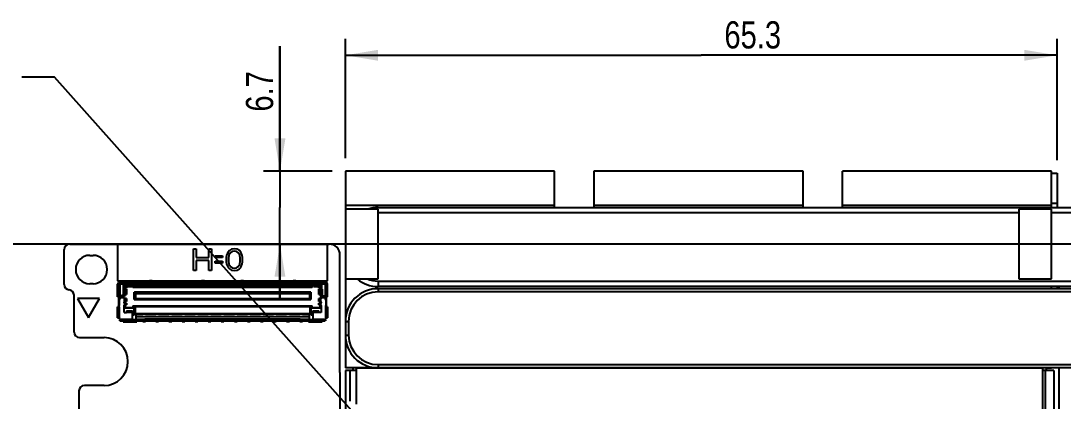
# Model space of a CAD drawing. Header units: millimetres. Extents: x 0 to 594, y 0 to 420.
# Drawn here: x 136.5 to 232.1, y 288.5 to 323.4 of the extents above; entities that cross this region are included whole.
import ezdxf

# ---------------------------------------------------------------- set-up
doc = ezdxf.new("R2010")
doc.units = ezdxf.units.MM
doc.header["$LTSCALE"] = 32.67
doc.layers.get('0').update_dxf_attribs({"linetype": 'CONTINUOUS'})
doc.layers.add('FEATURE', color=7, linetype='CONTINUOUS')
doc.styles.get("Standard").update_dxf_attribs({"font": 'txt', "width": 0.8})
doc.dimstyles.new('DIMSTYLE_1', dxfattribs={"dimtxt": 2.5, "dimasz": 3, "dimexe": 1.5, "dimexo": 1.2, "dimtad": 1, "dimdsep": 46, "dimtxsty": 'STANDARD', "dimblk": '_FILLED', "dimblk1": '_FILLED', "dimblk2": '_FILLED', "dimcen": 0.09, "dimazin": 2, "dimtp": 0.01, "dimtm": 0.01, "dimtfac": 1, "dimtofl": 0, "dimtmove": 0, "dimatfit": 3, "dimldrblk": '_FILLED', "dimfxl": 1, "dimtolj": 1, "dimarcsym": 0})
doc.dimstyles.get("Standard").update_dxf_attribs({"dimtxt": 2.5, "dimasz": 3, "dimexe": 1.5, "dimexo": 1.2, "dimtad": 1, "dimdsep": 46, "dimtxsty": 'STANDARD', "dimblk": '_FILLED', "dimblk1": '_FILLED', "dimblk2": '_FILLED', "dimcen": 0.09, "dimazin": 2, "dimtol": 1, "dimtp": 0.01, "dimtm": 0.01, "dimtfac": 1, "dimtofl": 0, "dimtmove": 0, "dimatfit": 3, "dimldrblk": '_FILLED', "dimfxl": 1, "dimtolj": 1, "dimarcsym": 0})

# ---------------------------------------------------------------- blocks, each defined once
blk = doc.blocks.new('_FILLED')
at = {"color": 0, "linetype": 'BYBLOCK'}
blk.add_solid([(0, 0), (-1, 0.167), (-1, -0.167)], dxfattribs=at)
blk = doc.blocks.new('*D25')
at = {"color": 7, "linetype": 'CONTINUOUS'}
for p, q in [((260.148, 302.939), (123.918, 302.939)), ((125.418, 302.939), (125.418, 274.119)), ((125.418, 245.299), (125.418, 274.119)), ((232.085, 245.299), (123.918, 245.299))]:
    blk.add_line(p, q, dxfattribs=at)
at = {"color": 7, "linetype": 'CONTINUOUS', "xscale": 3, "yscale": 3, "zscale": 3}
for p, rotation in [((125.418, 302.939), 90), ((125.418, 245.299), 270)]:
    blk.add_blockref('_FILLED', p, dxfattribs=dict(at, rotation=rotation))
at = {"color": 7, "linetype": 'CONTINUOUS', "insert": (122.293, 277.185), "char_height": 2.5, "width": 10, "attachment_point": 2, "rotation": 90, "line_spacing_factor": 0.9}
blk.add_mtext('57.64', dxfattribs=at)
blk = doc.blocks.new('*D28')
at = {"color": 7, "linetype": 'CONTINUOUS'}
for p, q in [((166.286, 310.842), (166.286, 321.778)), ((231.586, 310.642), (231.586, 321.778)), ((166.286, 320.278), (198.936, 320.278)), ((231.586, 320.278), (198.936, 320.278))]:
    blk.add_line(p, q, dxfattribs=at)
at = {"color": 7, "linetype": 'CONTINUOUS', "xscale": 3, "yscale": 3, "zscale": 3}
for p, rotation in [((166.286, 320.278), 179.9999903435), ((231.586, 320.278), 359.9999903435)]:
    blk.add_blockref('_FILLED', p, dxfattribs=dict(at, rotation=rotation))
at = {"color": 7, "linetype": 'CONTINUOUS', "insert": (203.663, 323.403), "char_height": 2.5, "width": 8, "attachment_point": 2, "line_spacing_factor": 0.9}
blk.add_mtext('65.3', dxfattribs=at)
blk = doc.blocks.new('*D29')
at = {"color": 7, "linetype": 'CONTINUOUS'}
for p, q in [((160.281, 309.642), (160.281, 321.104)), ((160.281, 321.104), (160.281, 306.291)), ((165.086, 309.642), (158.781, 309.642)), ((160.281, 297.939), (160.281, 306.291)), ((160.281, 302.939), (160.281, 297.939))]:
    blk.add_line(p, q, dxfattribs=at)
at = {"color": 7, "linetype": 'CONTINUOUS', "xscale": 3, "yscale": 3, "zscale": 3}
for p, rotation in [((160.281, 309.642), 269.9999953989), ((160.281, 302.939), 89.9999903443)]:
    blk.add_blockref('_FILLED', p, dxfattribs=dict(at, rotation=rotation))
at = {"color": 7, "linetype": 'CONTINUOUS', "insert": (157.156, 315.104), "char_height": 2.5, "width": 6, "attachment_point": 1, "rotation": 90, "line_spacing_factor": 0.9}
blk.add_mtext('6.7', dxfattribs=at)

msp = doc.modelspace()

# ---------------------------------------------------------------- linework, layer by layer
at = {"color": 7, "linetype": 'CONTINUOUS'}
for p, q in [((140.485, 299.239), (140.485, 302.439)), ((140.985, 302.939), (164.785, 302.939)), ((145.385, 302.939), (145.385, 299.579)), ((152.347, 300.509), (152.347, 302.509)), ((152.347, 302.509), (152.597, 302.509)), ((152.597, 302.509), (152.597, 301.701)), ((153.763, 301.701), (153.763, 302.509)), ((153.763, 302.509), (154.013, 302.509)), ((154.013, 302.509), (154.013, 300.509)), ((155.638, 302.339), (155.513, 302.211)), ((155.847, 302.467), (155.638, 302.339)), ((155.888, 302.254), (155.763, 302.169)), ((156.097, 302.509), (155.847, 302.467)), ((156.097, 302.297), (155.888, 302.254)), ((156.347, 302.467), (156.097, 302.509)), ((156.305, 302.254), (156.097, 302.297)), ((156.43, 302.169), (156.305, 302.254)), ((156.555, 302.339), (156.347, 302.467)), ((156.68, 302.211), (156.555, 302.339)), ((164.655, 299.579), (164.655, 302.939)), ((142.835, 301.909), (143.135, 301.909)), ((152.597, 301.701), (153.763, 301.701)), ((152.597, 301.446), (152.597, 300.509)), ((153.763, 301.446), (152.597, 301.446)), ((153.763, 300.509), (153.763, 301.446)), ((154.347, 301.701), (154.347, 301.871)), ((154.347, 301.871), (155.013, 301.871)), ((155.013, 301.701), (154.347, 301.701)), ((154.347, 301.19), (154.347, 301.36)), ((154.347, 301.36), (155.013, 301.36)), ((155.013, 301.871), (155.013, 301.701)), ((155.013, 301.36), (155.013, 301.19)), ((155.388, 301.914), (155.347, 301.701)), ((155.347, 301.701), (155.347, 301.318)), ((155.347, 301.318), (155.388, 301.105)), ((155.43, 302.041), (155.388, 301.914)), ((155.513, 302.211), (155.43, 302.041)), ((155.597, 301.914), (155.555, 301.658)), ((155.555, 301.658), (155.555, 301.36)), ((155.555, 301.36), (155.597, 301.105)), ((155.763, 302.169), (155.597, 301.914)), ((156.597, 301.914), (156.43, 302.169)), ((156.638, 301.658), (156.597, 301.914)), ((156.597, 301.105), (156.638, 301.36)), ((156.638, 301.36), (156.638, 301.658)), ((156.763, 302.041), (156.68, 302.211)), ((156.805, 301.914), (156.763, 302.041)), ((156.847, 301.701), (156.805, 301.914)), ((156.805, 301.105), (156.847, 301.318)), ((156.847, 301.318), (156.847, 301.701)), ((165.785, 291.141), (165.785, 301.939)), ((152.597, 300.509), (152.347, 300.509)), ((154.013, 300.509), (153.763, 300.509)), ((155.013, 301.19), (154.347, 301.19)), ((155.388, 301.105), (155.43, 300.977)), ((155.43, 300.977), (155.513, 300.807)), ((155.513, 300.807), (155.638, 300.68)), ((155.597, 301.105), (155.763, 300.85)), ((155.638, 300.68), (155.847, 300.552)), ((155.763, 300.85), (155.888, 300.765)), ((155.847, 300.552), (156.097, 300.509)), ((155.888, 300.765), (156.097, 300.722)), ((156.097, 300.722), (156.305, 300.765)), ((156.097, 300.509), (156.347, 300.552)), ((156.305, 300.765), (156.43, 300.85)), ((156.347, 300.552), (156.555, 300.68)), ((156.43, 300.85), (156.597, 301.105)), ((156.555, 300.68), (156.68, 300.807)), ((156.68, 300.807), (156.763, 300.977)), ((156.763, 300.977), (156.805, 301.105)), ((145.385, 299.579), (148.295, 299.579)), ((145.535, 299.409), (145.585, 299.407)), ((145.585, 299.409), (164.455, 299.409)), ((145.585, 299.406), (145.585, 297.859)), ((145.935, 298.309), (145.935, 299.409)), ((145.985, 299.509), (145.985, 299.409)), ((145.985, 299.509), (147.175, 299.509)), ((146.645, 299.409), (146.645, 299.309)), ((146.795, 298.959), (146.795, 299.409)), ((147.175, 299.409), (147.175, 299.509)), ((147.695, 299.409), (147.695, 299.509)), ((147.945, 299.509), (147.695, 299.509)), ((147.945, 299.409), (147.945, 299.509)), ((148.245, 299.529), (148.295, 299.579)), ((148.245, 299.529), (148.245, 299.409)), ((148.545, 299.579), (148.295, 299.579)), ((148.545, 299.579), (148.595, 299.529)), ((148.545, 299.579), (153.095, 299.579)), ((148.595, 299.409), (148.595, 299.529)), ((148.895, 299.409), (148.895, 299.509)), ((149.145, 299.509), (148.895, 299.509)), ((149.145, 299.409), (149.145, 299.509)), ((150.095, 299.409), (150.095, 299.509)), ((150.345, 299.509), (150.095, 299.509)), ((150.345, 299.409), (150.345, 299.509)), ((151.295, 299.409), (151.295, 299.509)), ((151.545, 299.509), (151.295, 299.509)), ((151.545, 299.409), (151.545, 299.509)), ((152.495, 299.409), (152.495, 299.509)), ((152.745, 299.509), (152.495, 299.509)), ((152.745, 299.409), (152.745, 299.509)), ((153.045, 299.529), (153.095, 299.579)), ((153.045, 299.529), (153.045, 299.409)), ((153.345, 299.579), (153.095, 299.579)), ((153.345, 299.579), (153.395, 299.529)), ((153.345, 299.579), (156.695, 299.579)), ((153.395, 299.409), (153.395, 299.529)), ((153.695, 299.409), (153.695, 299.509)), ((153.945, 299.509), (153.695, 299.509)), ((153.945, 299.409), (153.945, 299.509)), ((154.895, 299.409), (154.895, 299.509)), ((155.145, 299.509), (154.895, 299.509)), ((155.145, 299.409), (155.145, 299.509)), ((156.095, 299.409), (156.095, 299.509)), ((156.345, 299.509), (156.095, 299.509)), ((156.345, 299.409), (156.345, 299.509)), ((156.645, 299.529), (156.695, 299.579)), ((156.645, 299.529), (156.645, 299.409)), ((156.945, 299.579), (156.695, 299.579)), ((156.945, 299.579), (156.995, 299.529)), ((156.945, 299.579), (161.495, 299.579)), ((156.995, 299.409), (156.995, 299.529)), ((157.295, 299.409), (157.295, 299.509)), ((157.545, 299.509), (157.295, 299.509)), ((157.545, 299.409), (157.545, 299.509)), ((158.495, 299.409), (158.495, 299.509)), ((158.745, 299.509), (158.495, 299.509)), ((158.745, 299.409), (158.745, 299.509)), ((159.695, 299.409), (159.695, 299.509)), ((159.945, 299.509), (159.695, 299.509)), ((159.945, 299.409), (159.945, 299.509)), ((160.895, 299.409), (160.895, 299.509)), ((161.145, 299.509), (160.895, 299.509)), ((161.145, 299.409), (161.145, 299.509)), ((161.445, 299.529), (161.495, 299.579)), ((161.445, 299.529), (161.445, 299.409)), ((161.745, 299.579), (161.495, 299.579)), ((161.745, 299.579), (161.795, 299.529)), ((161.745, 299.579), (164.655, 299.579)), ((161.795, 299.409), (161.795, 299.529)), ((162.095, 299.409), (162.095, 299.509)), ((162.345, 299.509), (162.095, 299.509)), ((162.345, 299.409), (162.345, 299.509)), ((162.865, 299.509), (162.865, 299.409)), ((162.865, 299.509), (164.055, 299.509)), ((163.245, 298.959), (163.245, 299.409)), ((163.395, 299.309), (163.395, 299.409)), ((164.055, 299.409), (164.055, 299.509)), ((164.105, 299.409), (164.105, 298.809)), ((164.455, 299.407), (164.505, 299.409)), ((164.455, 297.859), (164.455, 299.407)), ((143.135, 299.309), (142.835, 299.309)), ((145.385, 298.109), (145.385, 299.259)), ((145.485, 299.159), (145.385, 299.159)), ((145.435, 299.159), (145.435, 298.259)), ((145.485, 297.169), (145.485, 299.259)), ((145.535, 297.809), (145.535, 299.309)), ((145.585, 299.309), (145.535, 299.309)), ((145.935, 299.309), (146.795, 299.309)), ((145.935, 299.159), (145.963, 299.159)), ((146.195, 298.809), (145.935, 298.809)), ((145.943, 298.809), (145.944, 298.889)), ((145.944, 298.889), (146.195, 298.889)), ((146.061, 299.24), (146.075, 299.309)), ((146.095, 298.889), (146.095, 298.809)), ((146.195, 299.309), (146.195, 298.889)), ((146.795, 299.239), (146.195, 299.239)), ((146.195, 299.129), (146.695, 299.129)), ((146.195, 299.059), (146.695, 299.059)), ((146.195, 298.809), (146.195, 298.309)), ((146.695, 299.059), (146.695, 299.309)), ((146.695, 299.289), (146.795, 299.289)), ((146.795, 299.139), (146.695, 299.139)), ((146.795, 299.126), (146.695, 299.126)), ((163.245, 298.959), (146.795, 298.959)), ((146.915, 297.849), (146.915, 298.529)), ((146.915, 298.529), (163.126, 298.529)), ((146.979, 298.426), (146.943, 298.515)), ((163.098, 298.515), (163.062, 298.426)), ((163.126, 298.529), (163.126, 297.849)), ((163.245, 299.309), (164.105, 299.309)), ((163.245, 299.289), (163.345, 299.289)), ((163.845, 299.239), (163.245, 299.239)), ((163.345, 299.139), (163.245, 299.139)), ((163.345, 299.126), (163.245, 299.126)), ((163.345, 299.309), (163.345, 299.059)), ((163.845, 299.129), (163.345, 299.129)), ((163.345, 299.059), (163.845, 299.059)), ((163.845, 298.889), (163.845, 299.309)), ((163.845, 298.889), (164.097, 298.889)), ((163.845, 298.309), (163.845, 298.809)), ((164.145, 298.809), (163.845, 298.809)), ((163.945, 298.809), (163.945, 298.889)), ((163.966, 299.309), (163.98, 299.24)), ((164.078, 299.159), (164.105, 299.159)), ((164.097, 298.889), (164.097, 298.809)), ((164.505, 299.309), (164.455, 299.309)), ((164.505, 299.309), (164.505, 297.809)), ((164.555, 297.169), (164.555, 299.259)), ((164.655, 299.159), (164.555, 299.159)), ((164.605, 298.259), (164.605, 299.159)), ((164.655, 298.109), (164.655, 299.259)), ((231.785, 298.848), (231.785, 299.041)), ((141.385, 294.859), (141.385, 298.254)), ((141.71, 297.939), (142.71, 296.207)), ((143.71, 297.939), (141.71, 297.939)), ((142.71, 296.207), (143.71, 297.939)), ((145.485, 298.109), (145.385, 298.109)), ((145.585, 298.229), (145.485, 298.229)), ((145.485, 297.809), (145.535, 297.809)), ((145.515, 297.809), (145.515, 297.309)), ((145.585, 298.279), (145.535, 298.229)), ((145.585, 298.059), (145.935, 298.059)), ((145.845, 298.059), (145.845, 298.309)), ((145.845, 298.309), (146.195, 298.309)), ((145.845, 298.229), (146.095, 298.229)), ((145.845, 298.159), (145.935, 298.159)), ((145.895, 298.159), (145.895, 298.229)), ((145.935, 297.999), (145.935, 298.159)), ((145.963, 298.229), (145.947, 298.309)), ((145.965, 297.953), (145.965, 298.229)), ((145.975, 297.564), (145.975, 297.619)), ((146.187, 297.949), (145.985, 297.949)), ((146.025, 297.669), (146.187, 297.669)), ((146.195, 297.514), (146.025, 297.514)), ((146.095, 298.309), (146.095, 298.229)), ((146.187, 297.949), (146.187, 297.669)), ((146.195, 297.514), (146.195, 297.354)), ((146.915, 297.849), (163.126, 297.849)), ((163.845, 298.309), (164.195, 298.309)), ((163.845, 297.354), (163.845, 297.514)), ((164.015, 297.514), (163.845, 297.514)), ((163.853, 297.669), (163.853, 297.949)), ((164.055, 297.949), (163.853, 297.949)), ((163.853, 297.669), (164.015, 297.669)), ((163.945, 298.229), (163.945, 298.309)), ((163.945, 298.229), (164.195, 298.229)), ((164.065, 297.619), (164.065, 297.564)), ((164.075, 297.953), (164.075, 298.229)), ((164.093, 298.309), (164.078, 298.229)), ((164.105, 298.159), (164.105, 297.999)), ((164.195, 298.159), (164.105, 298.159)), ((164.455, 298.059), (164.105, 298.059)), ((164.145, 298.229), (164.145, 298.159)), ((164.195, 298.059), (164.195, 298.309)), ((164.505, 298.229), (164.455, 298.279)), ((164.555, 298.229), (164.455, 298.229)), ((164.505, 297.809), (164.555, 297.809)), ((164.525, 297.309), (164.525, 297.809)), ((164.655, 298.109), (164.555, 298.109)), ((145.385, 296.159), (145.385, 297.169)), ((145.535, 297.169), (145.385, 297.169)), ((145.485, 297.309), (145.535, 297.309)), ((145.535, 297.169), (145.535, 297.309)), ((145.975, 296.669), (145.975, 297.304)), ((145.975, 296.669), (146.2, 296.669)), ((145.995, 297.049), (145.995, 297.344)), ((146.065, 297.119), (145.995, 297.049)), ((146.795, 297.049), (145.995, 297.049)), ((146.025, 297.354), (146.195, 297.354)), ((146.065, 297.354), (146.065, 297.119)), ((146.065, 297.119), (146.795, 297.119)), ((146.2, 296.81), (146.2, 296.669)), ((146.2, 296.81), (146.75, 296.81)), ((146.75, 295.909), (146.75, 296.81)), ((146.795, 297.289), (146.795, 297.049)), ((146.795, 297.289), (163.245, 297.289)), ((146.895, 297.189), (146.795, 297.189)), ((146.895, 296.419), (146.895, 297.289)), ((146.995, 297.189), (146.895, 297.225)), ((146.895, 296.569), (163.145, 296.569)), ((146.995, 297.189), (146.995, 296.569)), ((163.045, 297.189), (146.995, 297.189)), ((147.045, 296.507), (147.045, 295.909)), ((147.045, 296.507), (147.625, 296.507)), ((147.145, 296.569), (147.145, 296.507)), ((147.295, 296.507), (147.295, 296.569)), ((147.545, 296.569), (147.545, 296.507)), ((147.625, 296.507), (147.695, 296.524)), ((147.67, 296.518), (147.67, 296.569)), ((147.695, 296.533), (147.695, 296.524)), ((147.695, 296.533), (147.945, 296.533)), ((147.945, 296.524), (147.945, 296.533)), ((147.945, 296.524), (148.015, 296.507)), ((147.97, 296.569), (147.97, 296.518)), ((148.015, 296.507), (148.825, 296.507)), ((148.095, 296.507), (148.095, 296.569)), ((148.345, 296.569), (148.345, 296.507)), ((148.495, 296.507), (148.495, 296.569)), ((148.745, 296.569), (148.745, 296.507)), ((148.825, 296.507), (148.895, 296.524)), ((148.87, 296.518), (148.87, 296.569)), ((148.895, 296.533), (148.895, 296.524)), ((148.895, 296.533), (149.145, 296.533)), ((149.145, 296.524), (149.145, 296.533)), ((149.145, 296.524), (149.215, 296.507)), ((149.17, 296.569), (149.17, 296.518)), ((149.215, 296.507), (150.025, 296.507)), ((149.295, 296.507), (149.295, 296.569)), ((149.545, 296.569), (149.545, 296.507)), ((149.695, 296.507), (149.695, 296.569)), ((149.945, 296.569), (149.945, 296.507)), ((150.025, 296.507), (150.095, 296.524)), ((150.07, 296.518), (150.07, 296.569)), ((150.095, 296.533), (150.095, 296.524)), ((150.095, 296.533), (150.345, 296.533)), ((150.345, 296.524), (150.345, 296.533)), ((150.345, 296.524), (150.415, 296.507)), ((150.37, 296.569), (150.37, 296.518)), ((150.415, 296.507), (151.225, 296.507)), ((150.495, 296.507), (150.495, 296.569)), ((150.745, 296.569), (150.745, 296.507)), ((150.895, 296.507), (150.895, 296.569)), ((151.145, 296.569), (151.145, 296.507)), ((151.225, 296.507), (151.295, 296.524)), ((151.27, 296.518), (151.27, 296.569)), ((151.295, 296.533), (151.295, 296.524)), ((151.295, 296.533), (151.545, 296.533)), ((151.545, 296.524), (151.545, 296.533)), ((151.545, 296.524), (151.615, 296.507)), ((151.57, 296.569), (151.57, 296.518)), ((151.615, 296.507), (152.425, 296.507)), ((151.695, 296.507), (151.695, 296.569)), ((151.945, 296.569), (151.945, 296.507)), ((152.095, 296.507), (152.095, 296.569)), ((152.345, 296.569), (152.345, 296.507)), ((152.425, 296.507), (152.495, 296.524)), ((152.47, 296.518), (152.47, 296.569)), ((152.495, 296.533), (152.495, 296.524)), ((152.495, 296.533), (152.745, 296.533)), ((152.745, 296.524), (152.745, 296.533)), ((152.745, 296.524), (152.815, 296.507)), ((152.77, 296.569), (152.77, 296.518)), ((152.815, 296.507), (153.625, 296.507)), ((152.895, 296.507), (152.895, 296.569)), ((153.145, 296.569), (153.145, 296.507)), ((153.295, 296.507), (153.295, 296.569)), ((153.545, 296.569), (153.545, 296.507)), ((153.625, 296.507), (153.695, 296.524)), ((153.67, 296.518), (153.67, 296.569)), ((153.695, 296.533), (153.695, 296.524)), ((153.695, 296.533), (153.945, 296.533)), ((153.945, 296.524), (153.945, 296.533)), ((153.945, 296.524), (154.015, 296.507)), ((153.97, 296.569), (153.97, 296.518)), ((154.015, 296.507), (154.825, 296.507)), ((154.095, 296.507), (154.095, 296.569)), ((154.345, 296.569), (154.345, 296.507)), ((154.495, 296.507), (154.495, 296.569)), ((154.745, 296.569), (154.745, 296.507)), ((154.825, 296.507), (154.895, 296.524)), ((154.87, 296.518), (154.87, 296.569)), ((154.895, 296.533), (154.895, 296.524)), ((154.895, 296.533), (155.145, 296.533)), ((155.145, 296.524), (155.145, 296.533)), ((155.145, 296.524), (155.215, 296.507)), ((155.17, 296.569), (155.17, 296.518)), ((155.215, 296.507), (156.025, 296.507)), ((155.295, 296.507), (155.295, 296.569)), ((155.545, 296.569), (155.545, 296.507)), ((155.695, 296.507), (155.695, 296.569)), ((155.945, 296.569), (155.945, 296.507)), ((156.025, 296.507), (156.095, 296.524)), ((156.07, 296.518), (156.07, 296.569)), ((156.095, 296.533), (156.095, 296.524)), ((156.095, 296.533), (156.345, 296.533)), ((156.345, 296.524), (156.345, 296.533)), ((156.345, 296.524), (156.415, 296.507)), ((156.37, 296.569), (156.37, 296.518)), ((156.415, 296.507), (157.225, 296.507)), ((156.495, 296.507), (156.495, 296.569)), ((156.745, 296.569), (156.745, 296.507)), ((156.895, 296.507), (156.895, 296.569)), ((157.145, 296.569), (157.145, 296.507)), ((157.225, 296.507), (157.295, 296.524)), ((157.27, 296.518), (157.27, 296.569)), ((157.295, 296.533), (157.295, 296.524)), ((157.295, 296.533), (157.545, 296.533)), ((157.545, 296.524), (157.545, 296.533)), ((157.545, 296.524), (157.615, 296.507)), ((157.57, 296.569), (157.57, 296.518)), ((157.615, 296.507), (158.425, 296.507)), ((157.695, 296.507), (157.695, 296.569)), ((157.945, 296.569), (157.945, 296.507)), ((158.095, 296.507), (158.095, 296.569)), ((158.345, 296.569), (158.345, 296.507)), ((158.425, 296.507), (158.495, 296.524)), ((158.47, 296.518), (158.47, 296.569)), ((158.495, 296.533), (158.495, 296.524)), ((158.495, 296.533), (158.745, 296.533)), ((158.745, 296.524), (158.745, 296.533)), ((158.745, 296.524), (158.815, 296.507)), ((158.77, 296.569), (158.77, 296.518)), ((158.815, 296.507), (159.625, 296.507)), ((158.895, 296.507), (158.895, 296.569)), ((159.145, 296.569), (159.145, 296.507)), ((159.295, 296.507), (159.295, 296.569)), ((159.545, 296.569), (159.545, 296.507)), ((159.625, 296.507), (159.695, 296.524)), ((159.67, 296.518), (159.67, 296.569)), ((159.695, 296.533), (159.695, 296.524)), ((159.695, 296.533), (159.945, 296.533)), ((159.945, 296.524), (159.945, 296.533)), ((159.945, 296.524), (160.015, 296.507)), ((159.97, 296.569), (159.97, 296.518)), ((160.015, 296.507), (160.825, 296.507)), ((160.095, 296.507), (160.095, 296.569)), ((160.345, 296.569), (160.345, 296.507)), ((160.495, 296.507), (160.495, 296.569)), ((160.745, 296.569), (160.745, 296.507)), ((160.825, 296.507), (160.895, 296.524)), ((160.87, 296.518), (160.87, 296.569)), ((160.895, 296.533), (160.895, 296.524)), ((160.895, 296.533), (161.145, 296.533)), ((161.145, 296.524), (161.145, 296.533)), ((161.145, 296.524), (161.215, 296.507)), ((161.17, 296.569), (161.17, 296.518)), ((161.215, 296.507), (162.025, 296.507)), ((161.295, 296.507), (161.295, 296.569)), ((161.545, 296.569), (161.545, 296.507)), ((161.695, 296.507), (161.695, 296.569)), ((161.945, 296.569), (161.945, 296.507)), ((162.025, 296.507), (162.095, 296.524)), ((162.07, 296.518), (162.07, 296.569)), ((162.095, 296.533), (162.095, 296.524)), ((162.095, 296.533), (162.345, 296.533)), ((162.345, 296.524), (162.345, 296.533)), ((162.345, 296.524), (162.415, 296.507)), ((162.37, 296.569), (162.37, 296.518)), ((162.415, 296.507), (162.995, 296.507)), ((162.495, 296.507), (162.495, 296.569)), ((162.745, 296.569), (162.745, 296.507)), ((162.895, 296.507), (162.895, 296.569)), ((162.995, 295.909), (162.995, 296.507)), ((163.145, 297.225), (163.045, 297.189)), ((163.045, 296.569), (163.045, 297.189)), ((163.145, 296.419), (163.145, 297.289)), ((163.245, 297.189), (163.145, 297.189)), ((163.245, 297.049), (163.245, 297.289)), ((163.245, 297.119), (163.975, 297.119)), ((164.045, 297.049), (163.245, 297.049)), ((163.29, 296.81), (163.29, 295.909)), ((163.29, 296.81), (163.84, 296.81)), ((163.84, 296.669), (163.84, 296.81)), ((164.065, 296.669), (163.84, 296.669)), ((163.845, 297.354), (164.015, 297.354)), ((163.975, 297.119), (163.975, 297.354)), ((164.045, 297.049), (163.975, 297.119)), ((164.045, 297.344), (164.045, 297.049)), ((164.065, 297.304), (164.065, 296.669)), ((164.505, 297.169), (164.505, 297.309)), ((164.505, 297.309), (164.555, 297.309)), ((164.655, 297.169), (164.505, 297.169)), ((164.655, 297.169), (164.655, 296.159)), ((145.385, 296.159), (145.555, 296.159)), ((145.585, 295.909), (145.585, 296.009)), ((145.595, 296.009), (145.585, 296.009)), ((145.585, 295.909), (145.604, 295.909)), ((145.605, 296.109), (145.605, 295.909)), ((145.605, 295.909), (164.435, 295.909)), ((145.885, 295.909), (145.885, 295.809)), ((145.885, 295.809), (147.145, 295.809)), ((146.895, 296.419), (146.75, 296.419)), ((146.75, 296.009), (147.045, 296.009)), ((147.045, 296.059), (147.745, 296.059)), ((147.145, 295.809), (147.145, 295.909)), ((147.695, 295.809), (147.695, 295.909)), ((147.945, 295.809), (147.695, 295.809)), ((147.745, 296.056), (147.77, 296.06)), ((147.745, 296.058), (147.745, 295.99)), ((147.745, 295.99), (147.895, 295.99)), ((147.77, 296.06), (147.895, 296.06)), ((147.895, 295.99), (147.895, 296.06)), ((148.945, 296.059), (147.895, 296.059)), ((147.945, 295.809), (147.945, 295.909)), ((148.895, 295.809), (148.895, 295.909)), ((149.145, 295.809), (148.895, 295.809)), ((148.945, 296.06), (148.945, 295.99)), ((149.095, 296.06), (148.945, 296.06)), ((148.945, 295.99), (149.095, 295.99)), ((149.095, 295.99), (149.095, 296.06)), ((150.145, 296.059), (149.095, 296.059)), ((149.145, 295.809), (149.145, 295.909)), ((150.095, 295.809), (150.095, 295.909)), ((150.345, 295.809), (150.095, 295.809)), ((150.145, 296.06), (150.145, 295.99)), ((150.295, 296.06), (150.145, 296.06)), ((150.145, 295.99), (150.295, 295.99)), ((150.295, 295.99), (150.295, 296.06)), ((151.345, 296.059), (150.295, 296.059)), ((150.345, 295.809), (150.345, 295.909)), ((151.295, 295.809), (151.295, 295.909)), ((151.545, 295.809), (151.295, 295.809)), ((151.345, 296.06), (151.345, 295.99)), ((151.495, 296.06), (151.345, 296.06)), ((151.345, 295.99), (151.495, 295.99)), ((151.495, 295.99), (151.495, 296.06)), ((152.545, 296.059), (151.495, 296.059)), ((151.545, 295.809), (151.545, 295.909)), ((152.495, 295.809), (152.495, 295.909)), ((152.745, 295.809), (152.495, 295.809)), ((152.545, 296.06), (152.545, 295.99)), ((152.695, 296.06), (152.545, 296.06)), ((152.545, 295.99), (152.695, 295.99)), ((152.695, 295.99), (152.695, 296.06)), ((153.745, 296.059), (152.695, 296.059)), ((152.745, 295.809), (152.745, 295.909)), ((153.695, 295.809), (153.695, 295.909)), ((153.945, 295.809), (153.695, 295.809)), ((153.745, 296.06), (153.745, 295.99)), ((153.895, 296.06), (153.745, 296.06)), ((153.745, 295.99), (153.895, 295.99)), ((153.895, 295.99), (153.895, 296.06)), ((154.945, 296.059), (153.895, 296.059)), ((153.945, 295.809), (153.945, 295.909)), ((154.895, 295.809), (154.895, 295.909)), ((155.145, 295.809), (154.895, 295.809)), ((154.945, 296.06), (154.945, 295.99)), ((155.095, 296.06), (154.945, 296.06)), ((154.945, 295.99), (155.095, 295.99)), ((155.095, 295.99), (155.095, 296.06)), ((156.145, 296.059), (155.095, 296.059)), ((155.145, 295.809), (155.145, 295.909)), ((156.095, 295.809), (156.095, 295.909)), ((156.345, 295.809), (156.095, 295.809)), ((156.145, 296.06), (156.145, 295.99)), ((156.295, 296.06), (156.145, 296.06)), ((156.145, 295.99), (156.295, 295.99)), ((156.295, 295.99), (156.295, 296.06)), ((157.345, 296.059), (156.295, 296.059)), ((156.345, 295.809), (156.345, 295.909)), ((157.295, 295.809), (157.295, 295.909)), ((157.545, 295.809), (157.295, 295.809)), ((157.345, 296.06), (157.345, 295.99)), ((157.495, 296.06), (157.345, 296.06)), ((157.345, 295.99), (157.495, 295.99)), ((157.495, 295.99), (157.495, 296.06)), ((158.545, 296.059), (157.495, 296.059)), ((157.545, 295.809), (157.545, 295.909)), ((158.495, 295.809), (158.495, 295.909)), ((158.745, 295.809), (158.495, 295.809)), ((158.545, 296.06), (158.545, 295.99)), ((158.695, 296.06), (158.545, 296.06)), ((158.545, 295.99), (158.695, 295.99)), ((158.695, 295.99), (158.695, 296.06)), ((159.745, 296.059), (158.695, 296.059)), ((158.745, 295.809), (158.745, 295.909)), ((159.695, 295.809), (159.695, 295.909)), ((159.945, 295.809), (159.695, 295.809)), ((159.745, 296.06), (159.745, 295.99)), ((159.895, 296.06), (159.745, 296.06)), ((159.745, 295.99), (159.895, 295.99)), ((159.895, 295.99), (159.895, 296.06)), ((160.945, 296.059), (159.895, 296.059)), ((159.945, 295.809), (159.945, 295.909)), ((160.895, 295.809), (160.895, 295.909)), ((161.145, 295.809), (160.895, 295.809)), ((160.945, 296.06), (160.945, 295.99)), ((161.095, 296.06), (160.945, 296.06)), ((160.945, 295.99), (161.095, 295.99)), ((161.095, 295.99), (161.095, 296.06)), ((162.145, 296.059), (161.095, 296.059)), ((161.145, 295.809), (161.145, 295.909)), ((162.095, 295.809), (162.095, 295.909)), ((162.345, 295.809), (162.095, 295.809)), ((162.145, 296.06), (162.145, 295.99)), ((162.145, 295.99), (162.295, 295.99)), ((162.295, 296.059), (162.995, 296.059)), ((162.295, 295.99), (162.295, 296.058)), ((162.345, 295.809), (162.345, 295.909)), ((162.895, 295.909), (162.895, 295.809)), ((162.895, 295.809), (164.155, 295.809)), ((162.995, 296.009), (163.29, 296.009)), ((163.29, 296.419), (163.145, 296.419)), ((164.155, 295.809), (164.155, 295.909)), ((164.435, 295.909), (164.435, 296.109)), ((164.455, 296.009), (164.437, 296.009)), ((164.445, 295.909), (164.455, 295.909)), ((164.455, 296.009), (164.455, 295.909)), ((164.485, 296.159), (164.655, 296.159)), ((141.885, 294.359), (144.135, 294.359)), ((165.785, 291.141), (165.785, 258.757)), ((231.785, 258.439), (231.785, 291.578)), ((144.135, 289.959), (142.335, 289.959)), ((141.835, 289.459), (141.835, 286.884))]:
    msp.add_line(p, q, dxfattribs=at)
at = {"color": 9, "linetype": 'CONTINUOUS'}
for p, q in [((145.985, 299.439), (147.175, 299.439)), ((146.595, 299.309), (146.595, 299.409)), ((147.695, 299.439), (147.945, 299.439)), ((148.895, 299.439), (149.145, 299.439)), ((150.095, 299.439), (150.345, 299.439)), ((151.295, 299.439), (151.545, 299.439)), ((152.495, 299.439), (152.745, 299.439)), ((153.695, 299.439), (153.945, 299.439)), ((154.895, 299.439), (155.145, 299.439)), ((156.095, 299.439), (156.345, 299.439)), ((157.295, 299.439), (157.545, 299.439)), ((158.495, 299.439), (158.745, 299.439)), ((159.695, 299.439), (159.945, 299.439)), ((160.895, 299.439), (161.145, 299.439)), ((162.095, 299.439), (162.345, 299.439)), ((162.865, 299.439), (164.055, 299.439)), ((163.445, 299.409), (163.445, 299.309)), ((145.935, 299.259), (145.585, 299.259)), ((145.963, 298.889), (145.963, 299.159)), ((146.042, 298.809), (146.042, 298.309)), ((146.061, 299.24), (146.061, 298.889)), ((163.245, 299.259), (146.795, 299.259)), ((146.795, 299.109), (163.245, 299.109)), ((163.098, 298.515), (146.943, 298.515)), ((146.979, 297.867), (146.979, 298.426)), ((146.989, 298.417), (163.052, 298.417)), ((163.062, 298.426), (163.062, 297.867)), ((163.848, 299.309), (163.848, 298.889)), ((163.848, 298.809), (163.848, 298.309)), ((163.98, 298.889), (163.98, 299.24)), ((163.999, 298.309), (163.999, 298.809)), ((164.078, 299.159), (164.078, 298.889)), ((164.455, 299.259), (164.105, 299.259)), ((164.145, 298.809), (164.145, 298.309)), ((145.435, 298.259), (145.485, 298.259)), ((145.585, 298.204), (145.845, 298.204)), ((145.935, 298.009), (145.585, 298.009)), ((146.025, 297.669), (146.025, 297.949)), ((146.045, 297.354), (146.045, 297.514)), ((146.17, 297.949), (146.17, 297.669)), ((147.028, 298.389), (147.028, 297.949)), ((163.013, 298.389), (147.028, 298.389)), ((147.028, 297.949), (163.013, 297.949)), ((163.013, 297.949), (163.013, 298.389)), ((163.871, 297.669), (163.871, 297.949)), ((163.995, 297.514), (163.995, 297.354)), ((164.015, 297.949), (164.015, 297.669)), ((164.455, 298.009), (164.105, 298.009)), ((164.195, 298.204), (164.455, 298.204)), ((164.555, 298.259), (164.605, 298.259)), ((145.535, 297.169), (145.535, 296.159)), ((146.75, 296.669), (146.2, 296.669)), ((147.945, 296.532), (147.695, 296.532)), ((149.145, 296.532), (148.895, 296.532)), ((150.345, 296.532), (150.095, 296.532)), ((151.545, 296.532), (151.295, 296.532)), ((152.745, 296.532), (152.495, 296.532)), ((153.945, 296.532), (153.695, 296.532)), ((155.145, 296.532), (154.895, 296.532)), ((156.345, 296.532), (156.095, 296.532)), ((157.545, 296.532), (157.295, 296.532)), ((158.745, 296.532), (158.495, 296.532)), ((159.945, 296.532), (159.695, 296.532)), ((161.145, 296.532), (160.895, 296.532)), ((162.345, 296.532), (162.095, 296.532)), ((163.84, 296.669), (163.29, 296.669)), ((164.505, 296.159), (164.505, 297.169)), ((145.595, 295.909), (145.595, 296.009)), ((145.605, 296.059), (146.75, 296.059)), ((147.145, 295.879), (145.885, 295.879)), ((146.8, 296.009), (146.8, 295.909)), ((146.995, 295.909), (146.995, 296.009)), ((147.045, 296.295), (162.995, 296.295)), ((147.745, 296.026), (147.045, 296.026)), ((147.045, 296.008), (147.745, 296.008)), ((147.945, 295.879), (147.695, 295.879)), ((147.745, 295.997), (147.895, 295.997)), ((148.945, 296.026), (147.895, 296.026)), ((147.895, 296.008), (148.945, 296.008)), ((149.145, 295.879), (148.895, 295.879)), ((148.945, 295.997), (149.095, 295.997)), ((150.145, 296.026), (149.095, 296.026)), ((149.095, 296.008), (150.145, 296.008)), ((150.345, 295.879), (150.095, 295.879)), ((150.145, 295.997), (150.295, 295.997)), ((151.345, 296.026), (150.295, 296.026)), ((150.295, 296.008), (151.345, 296.008)), ((151.545, 295.879), (151.295, 295.879)), ((151.345, 295.997), (151.495, 295.997)), ((152.545, 296.026), (151.495, 296.026)), ((151.495, 296.008), (152.545, 296.008)), ((152.745, 295.879), (152.495, 295.879)), ((152.545, 295.997), (152.695, 295.997)), ((153.745, 296.026), (152.695, 296.026)), ((152.695, 296.008), (153.745, 296.008)), ((153.945, 295.879), (153.695, 295.879)), ((153.745, 295.997), (153.895, 295.997)), ((154.945, 296.026), (153.895, 296.026)), ((153.895, 296.008), (154.945, 296.008)), ((155.145, 295.879), (154.895, 295.879)), ((154.945, 295.997), (155.095, 295.997)), ((156.145, 296.026), (155.095, 296.026)), ((155.095, 296.008), (156.145, 296.008)), ((156.345, 295.879), (156.095, 295.879)), ((156.145, 295.997), (156.295, 295.997)), ((157.345, 296.026), (156.295, 296.026)), ((156.295, 296.008), (157.345, 296.008)), ((157.545, 295.879), (157.295, 295.879)), ((157.345, 295.997), (157.495, 295.997)), ((158.545, 296.026), (157.495, 296.026)), ((157.495, 296.008), (158.545, 296.008)), ((158.745, 295.879), (158.495, 295.879)), ((158.545, 295.997), (158.695, 295.997)), ((159.745, 296.026), (158.695, 296.026)), ((158.695, 296.008), (159.745, 296.008)), ((159.945, 295.879), (159.695, 295.879)), ((159.745, 295.997), (159.895, 295.997)), ((160.945, 296.026), (159.895, 296.026)), ((159.895, 296.008), (160.945, 296.008)), ((161.145, 295.879), (160.895, 295.879)), ((160.945, 295.997), (161.095, 295.997)), ((162.145, 296.026), (161.095, 296.026)), ((161.095, 296.008), (162.145, 296.008)), ((162.345, 295.879), (162.095, 295.879)), ((162.145, 295.997), (162.295, 295.997)), ((162.995, 296.026), (162.295, 296.026)), ((162.295, 296.008), (162.995, 296.008)), ((164.155, 295.879), (162.895, 295.879)), ((163.045, 296.009), (163.045, 295.909)), ((163.24, 295.909), (163.24, 296.009)), ((163.29, 296.059), (164.435, 296.059)), ((164.445, 296.009), (164.445, 295.909))]:
    msp.add_line(p, q, dxfattribs=at)
at = {"color": 7, "linetype": 'CONTINUOUS'}
for points in [[(146.989, 298.417), (146.999, 298.41), (147.012, 298.401), (147.028, 298.389)], [(163.013, 298.389), (163.029, 298.401), (163.041, 298.41), (163.052, 298.417)], [(147.028, 297.949), (147.007, 297.919), (146.993, 297.899), (146.985, 297.883), (146.979, 297.867)], [(163.013, 297.949), (163.033, 297.92), (163.047, 297.899), (163.056, 297.883), (163.062, 297.867)], [(162.145, 296.06), (162.27, 296.06), (162.295, 296.056)]]:
    msp.add_lwpolyline(points, dxfattribs=at)
for centre, radius, start, end in [((140.985, 302.439), 0.5, 90, 180), ((164.785, 301.939), 1, 0, 90), ((142.835, 300.609), 1.3, 90, 270), ((143.135, 300.609), 1.3, 270, 90), ((145.535, 299.259), 0.15, 90, 180), ((164.505, 299.259), 0.15, 0, 90), ((140.985, 299.239), 0.5, 180, 264.26083), ((140.885, 298.244), 0.5, 0, 84.26083), ((145.535, 299.259), 0.05, 90, 180), ((164.505, 299.259), 0.05, 0, 90), ((145.535, 297.859), 0.05, 270, 360), ((145.985, 297.999), 0.05, 180, 270), ((146.025, 297.619), 0.05, 90, 180), ((146.025, 297.564), 0.05, 180, 270), ((164.015, 297.619), 0.05, 0, 90), ((164.015, 297.564), 0.05, 270, 360), ((164.055, 297.999), 0.05, 270, 360), ((164.505, 297.859), 0.05, 180, 270), ((146.025, 297.304), 0.05, 90, 180), ((164.015, 297.304), 0.05, 0, 90), ((145.555, 296.109), 0.05, 0, 90), ((164.485, 296.109), 0.05, 90, 180), ((141.885, 294.859), 0.5, 180, 270), ((144.135, 292.159), 2.2, 270, 90), ((142.335, 289.459), 0.5, 90, 180)]:
    msp.add_arc(centre, radius, start, end, dxfattribs=at)
for centre, major_axis, ratio, start_param, end_param in [((145.963, 299.259), (0, 0.1), 1, -3.141593, -1.76566), ((146.931, 298.329), (0, 0.2), 0.159664, -0.380506, 0), ((147.028, 298.429), (0.05, 0), 0.4, -2.983265, -2.469232), ((163.013, 298.429), (0.05, 0), 0.4, -0.67236, -0.158328), ((163.11, 298.329), (0, 0.2), 0.159664, 0, 0.380506), ((164.078, 299.259), (0.1, 0), 1, -2.946729, -1.570796), ((145.285, 298.259), (0, 0.15), 1, -2.411865, -1.570796), ((146.969, 297.949), (0, 0.1), 0.159664, -3.141593, -2.524295), ((163.071, 297.949), (0, 0.1), 0.159664, -3.75889, -3.141593), ((164.755, 298.259), (0, 0.15), 1, -4.712389, -3.87132)]:
    msp.add_ellipse(centre, major_axis=major_axis, ratio=ratio, start_param=start_param, end_param=end_param, dxfattribs=at)
at = {"layer": 'FEATURE', "color": 7, "linetype": 'CONTINUOUS'}
for p, q in [((166.286, 309.642), (166.285, 291.579)), ((185.486, 309.642), (166.286, 309.642)), ((185.485, 306.314), (185.486, 309.642)), ((189.086, 309.642), (189.085, 306.314)), ((208.286, 309.642), (189.086, 309.642)), ((208.285, 306.313), (208.286, 309.642)), ((211.885, 306.313), (211.886, 309.642)), ((231.085, 309.642), (211.886, 309.642)), ((231.085, 306.311), (231.085, 309.642)), ((231.085, 309.442), (231.586, 309.442)), ((231.586, 309.442), (231.585, 306.311)), ((166.286, 306.511), (185.486, 306.511)), ((169.286, 306.134), (166.286, 306.134)), ((169.286, 306.315), (234.224, 306.311)), ((169.286, 299.757), (169.286, 306.134)), ((189.086, 306.511), (208.286, 306.511)), ((211.886, 306.511), (231.085, 306.511)), ((228.086, 306.134), (228.086, 299.757)), ((231.085, 306.134), (228.086, 306.134)), ((231.085, 306.711), (231.586, 306.711)), ((231.085, 299.757), (231.085, 306.134)), ((166.286, 299.757), (169.286, 299.757)), ((228.086, 299.757), (231.085, 299.757)), ((234.224, 299.041), (169.285, 299.045)), ((234.22, 298.848), (169.285, 298.848)), ((231.085, 298.848), (231.085, 299.041)), ((231.585, 299.041), (231.585, 298.848)), ((169.285, 291.579), (166.285, 291.579)), ((166.288, 291.339), (166.288, 281.952)), ((167.288, 291.339), (166.288, 291.339)), ((166.688, 291.339), (166.688, 288.522)), ((166.988, 291.339), (166.988, 291.579)), ((167.288, 291.539), (167.288, 288.238)), ((230.288, 291.539), (167.288, 291.539)), ((234.22, 291.578), (169.285, 291.578)), ((230.288, 271.539), (230.288, 291.539)), ((231.288, 291.339), (230.288, 291.339)), ((230.487, 291.339), (230.487, 286.339)), ((230.588, 291.539), (230.588, 291.339)), ((231.085, 291.539), (230.588, 291.539)), ((231.085, 291.579), (231.085, 291.539)), ((231.288, 291.339), (231.288, 284.939))]:
    msp.add_line(p, q, dxfattribs=at)
at = {"layer": 'FEATURE', "color": 9, "linetype": 'CONTINUOUS'}
for p, q in [((169.286, 306.284), (169.286, 306.315)), ((228.085, 305.811), (169.285, 305.815)), ((234.224, 305.811), (231.085, 305.811)), ((169.285, 299.545), (169.285, 299.045)), ((169.285, 299.545), (234.224, 299.541)), ((169.285, 298.848), (169.285, 298.548)), ((234.22, 298.548), (169.285, 298.548)), ((166.285, 295.848), (166.585, 295.848)), ((166.585, 295.848), (166.585, 294.578)), ((166.285, 294.578), (166.585, 294.578)), ((169.285, 291.878), (169.285, 291.578)), ((169.285, 291.878), (234.22, 291.878))]:
    msp.add_line(p, q, dxfattribs=at)
at = {"layer": 'FEATURE', "color": 7, "linetype": 'CONTINUOUS'}
for centre, start, end in [((169.286, 303.315), 89.99617, 108.93505), ((169.285, 302.045), 230.26383, 269.99617), ((169.285, 295.848), 89.99999, 179.99999), ((169.285, 294.578), 179.99999, 269.99999)]:
    msp.add_arc(centre, 3, start, end, dxfattribs=at)
at = {"layer": 'FEATURE', "color": 9, "linetype": 'CONTINUOUS'}
for centre, radius, start, end in [((169.285, 302.045), 2.5, 246.26922, 269.99617), ((169.285, 295.848), 2.7, 90, 179.99999), ((169.285, 294.578), 2.7, 179.99999, 269.99998)]:
    msp.add_arc(centre, radius, start, end, dxfattribs=at)

# ---------------------------------------------------------------- dimensions: what is measured, and where the dimension line sits
at = {"color": 7, "linetype": 'CONTINUOUS'}
for base, p1, p2, angle, picture, middle in [((231.586, 320.278), (166.286, 309.642), (231.586, 309.442), 359.99999, '*D28', (203.726, 320.278)), ((160.281, 302.939), (166.286, 309.642), (159.081, 302.939), 269.99999, '*D29', (160.281, 318.104)), ((125.418, 245.299), (261.348, 302.939), (233.285, 245.299), 270, '*D25', (125.418, 277.248))]:
    dim = msp.add_linear_dim(base=base, p1=p1, p2=p2, angle=angle, dimstyle='DIMSTYLE_1', dxfattribs=at)
    dim.commit()
    dim.dimension.update_dxf_attribs({"geometry": picture, "text_midpoint": middle, "dimtype": 160})

# ---------------------------------------------------------------- leaders
msp.add_leader([(194.256, 256.93), (139.592, 318.259), (136.592, 318.259)], dimstyle='STANDARD', override={"dimtad": 0, "dimldrblk": 'DOT'}, dxfattribs=at)

doc.saveas('drawing.dxf')
